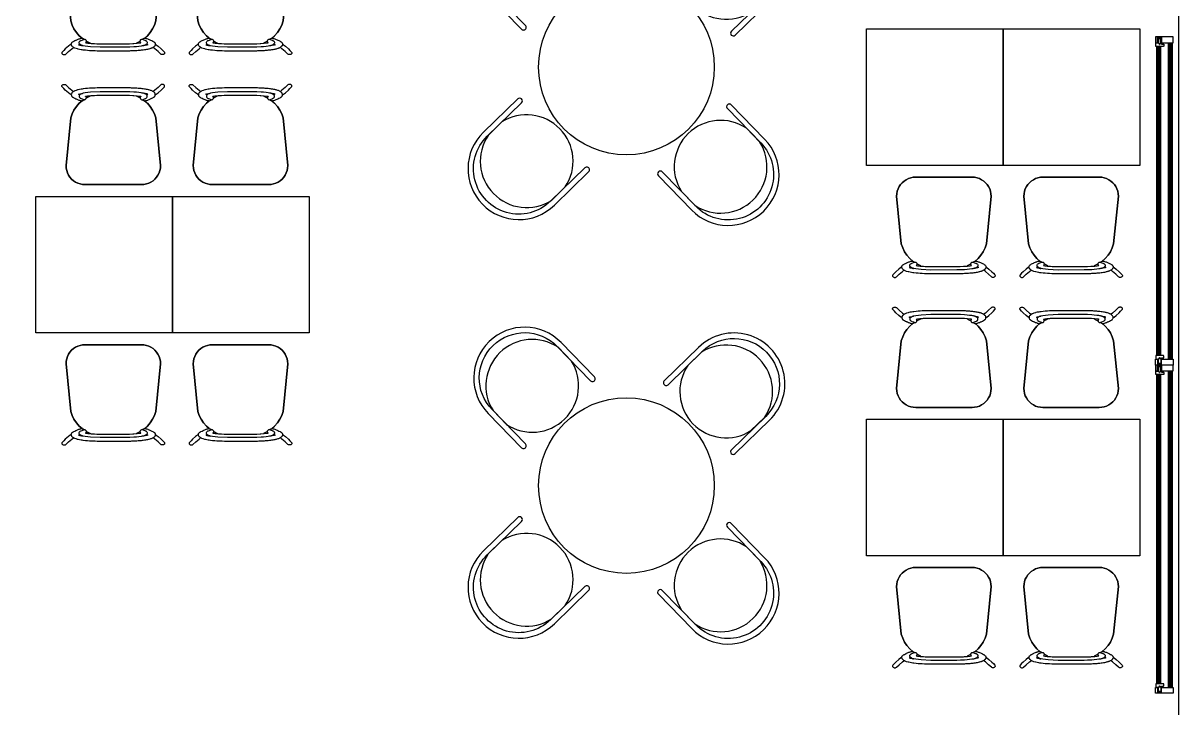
# Model space of a CAD drawing. Header units: inches. Extents: x 19839 to 37459, y -6108 to 838.
# Drawn here: x 36731 to 37324, y -2237 to -1886 of the extents above; entities that cross this region are included whole.
import ezdxf

# ---------------------------------------------------------------- set-up
doc = ezdxf.new("R2010")
doc.units = ezdxf.units.IN
doc.header["$MEASUREMENT"] = 0
doc.linetypes.add('DOTX2', pattern=[12.7, 0, -12.7])
for name, color, linetype in [('01_Existing Wall Hatch', 251, 'Continuous'), ('ALUMINIUM-ATA', 152, 'Continuous'), ('AVM100_02_KAPEN-CAM-GORUNUS', 253, 'Continuous'), ('ELE-5-ATA', 57, 'Continuous'), ('FURNITURE-ATA', 34, 'Continuous'), ('GLASS-ATA', 140, 'Continuous'), ('WIPEOUT-ATA', 185, 'DOTX2')]:
    doc.layers.add(name, color=color, linetype=linetype)

# ---------------------------------------------------------------- blocks, each defined once
blk = doc.blocks.new('zemin 2')
at = {"layer": 'AVM100_02_KAPEN-CAM-GORUNUS', "color": 0}
blk.add_lwpolyline([(22571.71, 2923.75), (23169.71, 2923.75), (23169.71, 4572.75), (22016.89, 4572.75)], dxfattribs=at)
blk = doc.blocks.new('sand2')
blk.add_wipeout([(15344.33, -13763.32), (15344.36, -13737.43), (15344.65, -13734.69), (15346.34, -13728.75), (15348.74, -13724.28), (15351.94, -13720.39), (15355.81, -13717.2), (15359.89, -13714.94), (15364.36, -13713.44), (15370.39, -13712.73), (15373.98, -13712.98), (15380.45, -13714.76), (15384.48, -13716.87), (15389.47, -13721.04), (15392.33, -13724.74), (15395.15, -13730.68), (15396.44, -13738.79), (15396.44, -13749.23), (15396.44, -13763.32), (15396, -13764.35), (15395.04, -13764.73), (15393.79, -13763.97), (15393.63, -13763.32), (15393.63, -13749.29), (15392.43, -13753.23), (15390.41, -13757.15), (15387.72, -13760.62), (15384.25, -13763.66), (15381.24, -13765.5), (15377.22, -13767.12), (15373.11, -13767.97), (15368.07, -13768.01), (15362.85, -13766.9), (15358.04, -13764.67), (15354.96, -13762.44), (15350.83, -13757.85), (15348.17, -13752.79), (15347.14, -13749.29), (15347.14, -13763.32), (15347.05, -13763.83), (15346.88, -13764.14), (15346, -13764.7), (15345.33, -13764.67), (15344.55, -13764.08)]).dxf.layer = 'WIPEOUT-ATA'
at = {"layer": 'FURNITURE-ATA'}
for points in [[(15396.44, -13738.79, 1), (15344.33, -13738.79), (15344.33, -13763.32, 1), (15347.14, -13763.32), (15347.14, -13738.79, -1), (15393.63, -13738.79), (15393.63, -13763.32, 1), (15396.44, -13763.32)], [(15393.63, -13739.45, 0.810519), (15347.14, -13739.45), (15347.14, -13749.29, 0.810519), (15393.63, -13749.29)]]:
    blk.add_lwpolyline(points, format="xyb", close=True, dxfattribs=at)
blk = doc.blocks.new('*U15')
at = {"xscale": 10, "yscale": 10, "zscale": 10, "rotation": 335.6135041006596}
blk.add_blockref('sand2', (-83257.7, 188608), dxfattribs=at)
blk = doc.blocks.new('*U16')
at = {"color": 0, "linetype": 'ByBlock', "lineweight": -2}
blk.add_blockref('*U15', (1272.2, 1583.2), dxfattribs=at)
for p, rotation in [((284.6, 1227.8), 90), ((1627.6, 595.5), 270), ((639.9, 240.2), 180)]:
    blk.add_blockref('*U15', p, dxfattribs=dict(at, rotation=rotation))
blk = doc.blocks.new('T4 C6 5 CHAIRS')
at = {"color": 0}
blk.add_wipeout([(561.1, 1128.7), (593.8, 1179.7), (631.5, 1224.2), (670.1, 1260), (715.8, 1292.9), (761.1, 1318), (818.4, 1340.8), (869, 1353.8), (923.9, 1361.2), (950.3, 1362.3), (983.4, 1361.5), (1021.9, 1357.5), (1050.8, 1352.2), (1089.5, 1342.1), (1110.9, 1334.9), (1151.8, 1317.6), (1175.9, 1305), (1215.9, 1279.9), (1236.3, 1264.6), (1254.7, 1249.2), (1276.8, 1228.2), (1294.4, 1209.3), (1311.8, 1188.4), (1328.4, 1165.5), (1342.9, 1142.8), (1362.4, 1106.5), (1380.5, 1063.1), (1389.3, 1035.5), (1398.2, 998.7), (1405, 951.1), (1406.7, 911.7), (1404.5, 867.1), (1399.2, 829.9), (1384.9, 773.4), (1348.6, 690.4), (1321.7, 648.3), (1279.2, 597.6), (1229.6, 553.6), (1200.3, 533), (1158.5, 509.1), (1080.9, 478.7), (994.6, 462.7), (956.1, 461.1), (908.5, 463.6), (861.5, 471.1), (819, 482.4), (764.4, 503.9), (724.9, 524.9), (667.5, 565.6), (625.3, 605.7), (585.7, 655.1), (564.6, 688.5), (533.4, 755.4), (518.5, 803.9), (512.1, 834.5), (507.1, 873.6), (505.4, 911.7), (507.3, 952.5), (511.6, 985.9), (525.3, 1044), (536.5, 1076.1), (547.4, 1101.6)], dxfattribs=at).dxf.layer = 'WIPEOUT-ATA'
at = {"layer": 'FURNITURE-ATA', "color": 0}
blk.add_circle((956.1, 911.7), 450, dxfattribs=at)
blk.add_blockref('*U16', (0, 0))
blk = doc.blocks.new('thornet1')
blk.add_wipeout([(16835.53, -12716.7), (16835.76, -12715.53), (16836.67, -12713.34), (16838.12, -12711.45), (16840, -12710.01), (16841.07, -12709.48), (16843.96, -12708.83), (16846.34, -12708.96), (16852.41, -12709.56), (16861.16, -12710.42), (16867.28, -12711.02), (16870.14, -12712.13), (16872.75, -12713.71), (16874.29, -12715.06), (16875.5, -12716.44), (16875.65, -12715.48), (16876.18, -12714.09), (16876.92, -12712.47), (16877.5, -12711.64), (16878, -12711.3), (16878.48, -12711.01), (16879.36, -12709.89), (16880.62, -12708.45), (16882.34, -12706.86), (16882.83, -12706.9), (16883.17, -12707.25), (16883.34, -12707.91), (16883.17, -12708.57), (16882.68, -12709.12), (16881.86, -12709.97), (16880.93, -12711.04), (16879.95, -12712.29), (16880.21, -12712.93), (16880.77, -12714.78), (16881.33, -12718.54), (16881.6, -12723.15), (16881.61, -12729.45), (16881.61, -12739.01), (16881.52, -12741.65), (16881.33, -12744.15), (16880.94, -12747.1), (16880.44, -12749.14), (16880.22, -12750.76), (16881.18, -12751.92), (16882.29, -12753.16), (16883.08, -12753.97), (16883.34, -12754.78), (16883.11, -12755.55), (16882.65, -12755.85), (16882.16, -12755.72), (16880.47, -12754.06), (16878.9, -12752.23), (16878.34, -12751.49), (16877.3, -12750.84), (16876.56, -12749.46), (16875.8, -12747.65), (16875.59, -12747.01), (16874.9, -12746.93), (16874.29, -12747.63), (16872.29, -12749.28), (16870.67, -12750.3), (16868.25, -12751.34), (16867.28, -12751.67), (16845.12, -12753.84), (16844.02, -12753.95), (16840.97, -12753.16), (16838.56, -12751.63), (16837, -12749.84), (16835.76, -12747.15), (16835.45, -12744.81), (16835.45, -12736.61)]).dxf.layer = 'WIPEOUT-ATA'
at = {"layer": 'FURNITURE-ATA'}
for p, q in [((16838.12, -12711.45, 61.43), (16837.33, -12712.35, 61.43)), ((16838.12, -12711.45, 58.87), (16837.33, -12712.35, 58.87)), ((16839.01, -12710.67, 61.43), (16838.12, -12711.45, 61.43)), ((16839.01, -12710.67, 58.87), (16838.12, -12711.45, 58.87)), ((16840, -12710.01, 61.43), (16839.01, -12710.67, 61.43)), ((16840, -12710.01, 58.87), (16839.01, -12710.67, 58.87)), ((16841.07, -12709.48, 61.43), (16840, -12710.01, 61.43)), ((16841.07, -12709.48, 58.87), (16840, -12710.01, 58.87)), ((16842.19, -12709.1, 61.43), (16841.07, -12709.48, 61.43)), ((16842.19, -12709.1, 58.87), (16841.07, -12709.48, 58.87)), ((16843.36, -12708.87, 61.43), (16842.19, -12709.1, 61.43)), ((16843.36, -12708.87, 58.87), (16842.19, -12709.1, 58.87)), ((16844.56, -12708.79, 61.43), (16843.36, -12708.87, 61.43)), ((16844.56, -12708.79, 58.87), (16843.36, -12708.87, 58.87)), ((16867.28, -12711.02, 61.43), (16844.56, -12708.79, 61.43)), ((16867.28, -12711.02, 58.87), (16844.56, -12708.79, 58.87)), ((16869.23, -12711.68, 61.43), (16867.28, -12711.02, 61.43)), ((16869.23, -12711.68, 58.87), (16867.28, -12711.02, 58.87)), ((16871.06, -12712.58, 61.43), (16869.23, -12711.68, 61.43)), ((16871.06, -12712.58, 58.87), (16869.23, -12711.68, 58.87)), ((16869.23, -12711.68, 58.87), (16869.23, -12711.68, 61.43)), ((16835.53, -12716.7, 61.43), (16835.45, -12717.87, 61.43)), ((16835.53, -12716.7, 58.87), (16835.45, -12717.87, 58.87)), ((16835.76, -12715.53, 61.43), (16835.53, -12716.7, 61.43)), ((16835.76, -12715.53, 58.87), (16835.53, -12716.7, 58.87)), ((16835.53, -12716.7, 58.87), (16835.53, -12716.7, 61.43)), ((16836.14, -12714.41, 61.43), (16835.76, -12715.53, 61.43)), ((16836.14, -12714.41, 58.87), (16835.76, -12715.53, 58.87)), ((16835.76, -12715.53, 58.87), (16835.76, -12715.53, 61.43)), ((16836.67, -12713.34, 61.43), (16836.14, -12714.41, 61.43)), ((16836.67, -12713.34, 58.87), (16836.14, -12714.41, 58.87)), ((16836.14, -12714.41, 58.87), (16836.14, -12714.41, 61.43)), ((16837.33, -12712.35, 61.43), (16836.67, -12713.34, 61.43)), ((16837.33, -12712.35, 58.87), (16836.67, -12713.34, 58.87)), ((16836.67, -12713.34, 58.87), (16836.67, -12713.34, 61.43)), ((16872.75, -12713.71, 61.43), (16871.06, -12712.58, 61.43)), ((16872.75, -12713.71, 58.87), (16871.06, -12712.58, 58.87)), ((16871.06, -12712.58, 58.87), (16871.06, -12712.58, 61.43)), ((16874.29, -12715.06, 61.43), (16872.75, -12713.71, 61.43)), ((16874.29, -12715.06, 58.87), (16872.75, -12713.71, 58.87)), ((16872.75, -12713.71, 58.87), (16872.75, -12713.71, 61.43)), ((16875.5, -12716.44, 58.87), (16874.29, -12715.06, 58.87)), ((16835.45, -12717.87, 58.87), (16835.45, -12717.87, 61.43)), ((16835.45, -12717.87, 61.43), (16835.45, -12744.81, 61.43)), ((16835.45, -12717.87, 58.87), (16835.45, -12744.81, 58.87)), ((16877.67, -12720.12, 58.87), (16876.89, -12718.54, 58.87)), ((16835.45, -12744.81, 58.87), (16835.45, -12744.81, 61.43)), ((16835.45, -12744.81, 61.43), (16835.53, -12745.99, 61.43)), ((16835.45, -12744.81, 58.87), (16835.53, -12745.99, 58.87)), ((16876.91, -12744.1, 58.87), (16877.67, -12742.57, 58.87)), ((16877.67, -12742.57, 58.87), (16877.67, -12742.57, 61.43)), ((16835.53, -12745.99, 61.43), (16835.76, -12747.15, 61.43)), ((16835.53, -12745.99, 58.87), (16835.53, -12745.99, 61.43)), ((16835.53, -12745.99, 58.87), (16835.76, -12747.15, 58.87)), ((16835.76, -12747.15, 61.43), (16836.14, -12748.28, 61.43)), ((16835.76, -12747.15, 58.87), (16835.76, -12747.15, 61.43)), ((16835.76, -12747.15, 58.87), (16836.14, -12748.28, 58.87)), ((16836.14, -12748.28, 61.43), (16836.67, -12749.35, 61.43)), ((16836.14, -12748.28, 58.87), (16836.14, -12748.28, 61.43)), ((16836.14, -12748.28, 58.87), (16836.67, -12749.35, 58.87)), ((16836.67, -12749.35, 61.43), (16837.33, -12750.34, 61.43)), ((16836.67, -12749.35, 58.87), (16836.67, -12749.35, 61.43)), ((16836.67, -12749.35, 58.87), (16837.33, -12750.34, 58.87)), ((16837.33, -12750.34, 61.43), (16838.12, -12751.23, 61.43)), ((16837.33, -12750.34, 58.87), (16837.33, -12750.34, 61.43)), ((16837.33, -12750.34, 58.87), (16838.12, -12751.23, 58.87)), ((16869.23, -12751.01, 61.43), (16871.06, -12750.11, 61.43)), ((16869.23, -12751.01, 58.87), (16871.06, -12750.11, 58.87)), ((16871.06, -12750.11, 61.43), (16872.75, -12748.97, 61.43)), ((16871.06, -12750.11, 58.87), (16872.75, -12748.97, 58.87)), ((16871.06, -12750.11, 58.87), (16871.06, -12750.11, 61.43)), ((16872.75, -12748.97, 61.43), (16874.29, -12747.63, 61.43)), ((16872.75, -12748.97, 58.87), (16874.29, -12747.63, 58.87)), ((16872.75, -12748.97, 58.87), (16872.75, -12748.97, 61.43)), ((16874.29, -12747.63, 61.43), (16875.51, -12746.23, 120.3)), ((16874.29, -12747.63, 58.87), (16875.51, -12746.23, 117.75)), ((16874.29, -12747.63, 58.87), (16874.29, -12747.63, 61.43)), ((16875.51, -12746.23, 117.75), (16875.51, -12746.23, 120.3)), ((16838.12, -12751.23, 61.43), (16839.01, -12752.02, 61.43)), ((16838.12, -12751.23, 58.87), (16838.12, -12751.23, 61.43)), ((16838.12, -12751.23, 58.87), (16839.01, -12752.02, 58.87)), ((16839.01, -12752.02, 61.43), (16840, -12752.68, 61.43)), ((16839.01, -12752.02, 58.87), (16839.01, -12752.02, 61.43)), ((16839.01, -12752.02, 58.87), (16840, -12752.68, 58.87)), ((16840, -12752.68, 61.43), (16841.07, -12753.2, 61.43)), ((16840, -12752.68, 58.87), (16840, -12752.68, 61.43)), ((16840, -12752.68, 58.87), (16841.07, -12753.2, 58.87)), ((16841.07, -12753.2, 61.43), (16842.19, -12753.59, 61.43)), ((16841.07, -12753.2, 58.87), (16841.07, -12753.2, 61.43)), ((16841.07, -12753.2, 58.87), (16842.19, -12753.59, 58.87)), ((16842.19, -12753.59, 61.43), (16843.36, -12753.82, 61.43)), ((16842.19, -12753.59, 58.87), (16842.19, -12753.59, 61.43)), ((16842.19, -12753.59, 58.87), (16843.36, -12753.82, 58.87)), ((16843.36, -12753.82, 61.43), (16844.56, -12753.9, 61.43)), ((16843.36, -12753.82, 58.87), (16844.56, -12753.9, 58.87)), ((16844.56, -12753.9, 61.43), (16867.28, -12751.67, 61.43)), ((16844.56, -12753.9, 58.87), (16867.28, -12751.67, 58.87)), ((16844.56, -12753.9, 58.87), (16844.56, -12753.9, 61.43)), ((16867.28, -12751.67, 61.43), (16869.23, -12751.01, 61.43)), ((16867.28, -12751.67, 58.87), (16869.23, -12751.01, 58.87)), ((16867.28, -12751.67, 58.87), (16867.28, -12751.67, 61.43)), ((16869.23, -12751.01, 58.87), (16869.23, -12751.01, 61.43))]:
    blk.add_line(p, q, dxfattribs=at)
for points, elevation in [([(16876.03, -12717.37), (16875.82, -12717.17), (16875.66, -12716.9), (16875.55, -12716.55), (16875.52, -12716.22), (16875.56, -12715.84), (16875.61, -12715.61), (16875.69, -12715.36), (16875.84, -12714.91), (16875.95, -12714.62), (16876.09, -12714.28), (16876.26, -12713.9), (16876.41, -12713.57), (16876.67, -12712.99), (16876.92, -12712.47), (16877, -12712.3), (16877.16, -12712.04), (16877.25, -12711.9), (16877.35, -12711.79), (16877.56, -12711.58), (16877.66, -12711.5), (16877.9, -12711.37), (16878.01, -12711.32), (16878.27, -12711.28), (16878.38, -12711.26), (16878.5, -12711.28), (16878.76, -12711.32), (16878.88, -12711.37), (16879.12, -12711.5), (16879.24, -12711.58), (16879.37, -12711.7), (16879.57, -12711.9), (16879.69, -12712.04), (16879.82, -12712.22), (16879.95, -12712.43), (16880.09, -12712.68), (16880.21, -12712.93), (16880.33, -12713.22), (16880.4, -12713.42), (16880.44, -12713.55), (16880.56, -12713.92), (16880.67, -12714.33), (16880.72, -12714.56), (16880.82, -12714.99), (16880.92, -12715.45), (16881.01, -12715.94), (16881.09, -12716.46), (16881.16, -12717), (16881.23, -12717.56), (16881.28, -12718.05), (16881.33, -12718.54), (16881.37, -12719.03), (16881.41, -12719.52), (16881.45, -12720.04), (16881.49, -12720.54), (16881.52, -12721.04), (16881.54, -12721.57), (16881.56, -12722.09), (16881.58, -12722.62), (16881.6, -12723.15), (16881.61, -12723.68), (16881.61, -12739.01), (16881.58, -12740.07), (16881.56, -12740.59), (16881.52, -12741.65), (16881.45, -12742.65), (16881.37, -12743.66), (16881.28, -12744.64), (16881.16, -12745.69), (16881.09, -12746.23), (16881.01, -12746.74), (16880.87, -12747.46), (16880.73, -12748.1), (16880.65, -12748.41), (16880.44, -12749.14), (16880.21, -12749.76), (16880.09, -12750.01), (16879.97, -12750.21), (16879.82, -12750.47), (16879.69, -12750.64), (16879.57, -12750.79), (16879.37, -12750.99), (16879.24, -12751.1), (16879.12, -12751.19), (16878.88, -12751.31), (16878.76, -12751.36), (16878.38, -12751.42), (16878.01, -12751.36), (16877.9, -12751.31), (16877.66, -12751.19), (16877.56, -12751.1), (16877.35, -12750.9), (16877.25, -12750.79), (16877.16, -12750.64), (16877, -12750.38), (16876.92, -12750.21), (16876.67, -12749.69), (16876.45, -12749.22), (16876.41, -12749.12), (16876.26, -12748.79), (16876.09, -12748.41), (16875.95, -12748.07), (16875.84, -12747.77), (16875.75, -12747.52), (16875.65, -12747.21), (16875.59, -12747.01), (16875.56, -12746.88), (16875.55, -12746.8), (16875.52, -12746.47), (16875.54, -12746.2), (16875.55, -12746.13), (16875.56, -12746.1), (16875.66, -12745.79), (16875.82, -12745.52), (16876.03, -12745.31)], 60.9), ([(16878.34, -12711.2), (16878.61, -12710.82), (16879.36, -12709.89), (16880.62, -12708.45), (16881.36, -12707.73), (16882.16, -12706.97)], 33.45), ([(16882.16, -12706.97), (16882.34, -12706.86), (16882.55, -12706.82), (16882.75, -12706.86), (16882.94, -12706.97), (16883.11, -12707.14), (16883.23, -12707.36), (16883.31, -12707.63), (16883.34, -12707.91), (16883.31, -12708.19), (16883.23, -12708.45), (16883.11, -12708.68), (16881.86, -12709.97), (16880.5, -12711.55), (16879.95, -12712.29)], 16.77), ([(16878.3, -12715.4), (16878.31, -12715.39), (16878.48, -12715.04), (16878.61, -12714.78), (16878.76, -12715.31), (16878.93, -12716.15), (16879, -12716.59), (16879.05, -12716.88)], 84.47), ([(16878.3, -12747.28), (16878.31, -12747.3), (16878.48, -12747.64), (16878.61, -12747.91), (16878.76, -12747.38), (16878.93, -12746.54), (16879, -12746.1), (16879.05, -12745.8)], 84.47), ([(16882.16, -12755.72), (16882.34, -12755.83), (16882.55, -12755.86), (16882.75, -12755.83), (16882.94, -12755.72), (16883.11, -12755.55), (16883.23, -12755.32), (16883.31, -12755.06), (16883.34, -12754.78), (16883.31, -12754.5), (16883.23, -12754.23), (16883.11, -12754.01), (16881.86, -12752.71), (16880.5, -12751.13), (16879.95, -12750.39)], 16.77), ([(16878.34, -12751.49), (16878.61, -12751.86), (16879.36, -12752.8), (16880.62, -12754.24), (16881.36, -12754.95), (16882.16, -12755.72)], 33.45)]:
    blk.add_lwpolyline(points, dxfattribs=dict(at, elevation=elevation))
at = {"layer": 'FURNITURE-ATA', "elevation": 72.41}
blk.add_lwpolyline([(16876.02, -12745.09), (16876.02, -12744.9), (16876.08, -12744.71), (16876.19, -12744.54), (16876.35, -12744.39), (16876.54, -12744.28), (16876.75, -12744.21), (16876.96, -12744.19), (16877.17, -12744.22), (16877.36, -12744.29), (16877.51, -12744.4), (16877.61, -12744.55), (16877.62, -12744.57), (16877.63, -12744.51), (16877.74, -12743.88), (16877.79, -12743.48), (16877.84, -12743.1), (16877.89, -12742.69), (16877.92, -12742.27), (16877.95, -12741.89), (16877.98, -12741.51), (16878.01, -12741.13), (16878.05, -12740.34), (16878.11, -12739.15), (16878.14, -12737.93), (16878.15, -12737.52), (16878.15, -12725.16), (16878.11, -12723.54), (16878.03, -12721.95), (16878.01, -12721.56), (16877.92, -12720.42), (16877.89, -12720), (16877.74, -12718.84), (16877.69, -12718.49), (16877.63, -12718.17), (16877.62, -12718.12), (16877.61, -12718.14), (16877.51, -12718.28), (16877.36, -12718.4), (16877.17, -12718.47), (16876.96, -12718.5), (16876.75, -12718.47), (16876.54, -12718.4), (16876.35, -12718.29), (16876.19, -12718.15), (16876.08, -12717.98), (16876.02, -12717.79), (16876.02, -12717.6), (16876.47, -12716.26), (16876.54, -12716.07), (16876.57, -12715.98), (16876.59, -12715.93), (16876.65, -12715.82), (16876.78, -12715.6), (16876.84, -12715.51), (16877.01, -12715.34), (16877.07, -12715.28), (16877.33, -12715.14), (16877.61, -12715.09), (16877.9, -12715.13), (16878.17, -12715.28), (16878.24, -12715.35), (16878.41, -12715.51), (16878.49, -12715.6), (16878.56, -12715.72), (16878.76, -12716.07), (16878.84, -12716.23), (16878.91, -12716.43), (16878.99, -12716.67), (16879.06, -12716.94), (16879.15, -12717.27), (16879.2, -12717.55), (16879.29, -12718.08), (16879.41, -12719.11), (16879.55, -12720.29), (16879.64, -12721.51), (16879.76, -12723.46), (16879.79, -12725.16), (16879.82, -12737.55), (16879.58, -12742.21), (16879.26, -12744.77), (16879.09, -12745.67), (16878.98, -12746.02), (16878.84, -12746.45), (16878.62, -12746.86), (16878.49, -12747.08), (16878.41, -12747.18), (16878.17, -12747.41), (16877.9, -12747.55), (16877.61, -12747.6), (16877.34, -12747.55), (16877.07, -12747.41), (16876.84, -12747.18), (16876.78, -12747.08), (16876.65, -12746.87), (16876.59, -12746.76), (16876.54, -12746.62), (16876.39, -12746.2), (16876.26, -12745.81), (16876.08, -12745.27)], close=True, dxfattribs=at)
at = {"layer": 'FURNITURE-ATA'}
mesh = blk.add_polyface(dxfattribs=at)
corners = [(16837.33, -12712.35, 61.43), (16838.12, -12711.45, 58.87), (16837.33, -12712.35, 58.87), (16838.12, -12711.45, 61.43)]
mesh.append_faces([[corners[k] for k in face] for face in [(0, 1, 2), (1, 0, 3)]], dxfattribs={"vtx0": -1})
mesh = blk.add_polyface(dxfattribs=at)
corners = [(16839.01, -12710.67, 61.43), (16838.12, -12711.45, 58.87), (16838.12, -12711.45, 61.43), (16839.01, -12710.67, 58.87)]
mesh.append_faces([[corners[k] for k in face] for face in [(0, 1, 2), (1, 0, 3)]], dxfattribs={"vtx0": -1})
mesh = blk.add_polyface(dxfattribs=at)
corners = [(16840, -12710.01, 61.43), (16839.01, -12710.67, 58.87), (16839.01, -12710.67, 61.43), (16840, -12710.01, 58.87)]
mesh.append_faces([[corners[k] for k in face] for face in [(0, 1, 2), (1, 0, 3)]], dxfattribs={"vtx0": -1})
mesh = blk.add_polyface(dxfattribs=at)
corners = [(16841.07, -12709.48, 61.43), (16840, -12710.01, 58.87), (16840, -12710.01, 61.43), (16841.07, -12709.48, 58.87)]
mesh.append_faces([[corners[k] for k in face] for face in [(0, 1, 2), (1, 0, 3)]], dxfattribs={"vtx0": -1})
mesh = blk.add_polyface(dxfattribs=at)
corners = [(16842.19, -12709.1, 61.43), (16841.07, -12709.48, 58.87), (16841.07, -12709.48, 61.43), (16842.19, -12709.1, 58.87)]
mesh.append_faces([[corners[k] for k in face] for face in [(0, 1, 2), (1, 0, 3)]], dxfattribs={"vtx0": -1})
mesh = blk.add_polyface(dxfattribs=at)
corners = [(16843.36, -12708.87, 61.43), (16842.19, -12709.1, 58.87), (16842.19, -12709.1, 61.43), (16843.36, -12708.87, 58.87)]
mesh.append_faces([[corners[k] for k in face] for face in [(0, 1, 2), (1, 0, 3)]], dxfattribs={"vtx0": -1})
mesh = blk.add_polyface(dxfattribs=at)
corners = [(16844.56, -12708.79, 61.43), (16843.36, -12708.87, 58.87), (16843.36, -12708.87, 61.43), (16844.56, -12708.79, 58.87)]
mesh.append_faces([[corners[k] for k in face] for face in [(0, 1, 2), (1, 0, 3)]], dxfattribs={"vtx0": -1})
mesh = blk.add_polyface(dxfattribs=at)
corners = [(16867.28, -12711.02, 61.43), (16844.56, -12708.79, 58.87), (16844.56, -12708.79, 61.43), (16867.28, -12711.02, 58.87)]
mesh.append_faces([[corners[k] for k in face] for face in [(0, 1, 2), (1, 0, 3)]], dxfattribs={"vtx0": -1})
mesh = blk.add_polyface(dxfattribs=at)
corners = [(16869.23, -12711.68, 61.43), (16867.28, -12711.02, 58.87), (16867.28, -12711.02, 61.43), (16869.23, -12711.68, 58.87)]
mesh.append_faces([[corners[k] for k in face] for face in [(0, 1, 2), (1, 0, 3)]], dxfattribs={"vtx0": -1})
mesh = blk.add_polyface(dxfattribs=at)
corners = [(16871.06, -12712.58, 61.43), (16869.23, -12711.68, 58.87), (16869.23, -12711.68, 61.43), (16871.06, -12712.58, 58.87)]
mesh.append_faces([[corners[k] for k in face] for face in [(0, 1, 2), (1, 0, 3)]], dxfattribs={"vtx0": -1})
mesh = blk.add_polyface(dxfattribs=at)
corners = [(16835.45, -12717.87, 61.43), (16835.53, -12716.7, 58.87), (16835.45, -12717.87, 58.87), (16835.53, -12716.7, 61.43)]
mesh.append_faces([[corners[k] for k in face] for face in [(0, 1, 2), (1, 0, 3)]], dxfattribs={"vtx0": -1})
mesh = blk.add_polyface(dxfattribs=at)
corners = [(16835.53, -12716.7, 61.43), (16835.76, -12715.53, 58.87), (16835.53, -12716.7, 58.87), (16835.76, -12715.53, 61.43)]
mesh.append_faces([[corners[k] for k in face] for face in [(0, 1, 2), (1, 0, 3)]], dxfattribs={"vtx0": -1})
mesh = blk.add_polyface(dxfattribs=at)
corners = [(16835.76, -12715.53, 61.43), (16836.14, -12714.41, 58.87), (16835.76, -12715.53, 58.87), (16836.14, -12714.41, 61.43)]
mesh.append_faces([[corners[k] for k in face] for face in [(0, 1, 2), (1, 0, 3)]], dxfattribs={"vtx0": -1})
mesh = blk.add_polyface(dxfattribs=at)
corners = [(16836.14, -12714.41, 61.43), (16836.67, -12713.34, 58.87), (16836.14, -12714.41, 58.87), (16836.67, -12713.34, 61.43)]
mesh.append_faces([[corners[k] for k in face] for face in [(0, 1, 2), (1, 0, 3)]], dxfattribs={"vtx0": -1})
mesh = blk.add_polyface(dxfattribs=at)
corners = [(16836.67, -12713.34, 58.87), (16837.33, -12712.35, 61.43), (16837.33, -12712.35, 58.87), (16836.67, -12713.34, 61.43)]
mesh.append_faces([[corners[k] for k in face] for face in [(0, 1, 2), (1, 0, 3)]], dxfattribs={"vtx0": -1})
mesh = blk.add_polyface(dxfattribs=at)
corners = [(16872.75, -12713.71, 61.43), (16871.06, -12712.58, 58.87), (16871.06, -12712.58, 61.43), (16872.75, -12713.71, 58.87)]
mesh.append_faces([[corners[k] for k in face] for face in [(0, 1, 2), (1, 0, 3)]], dxfattribs={"vtx0": -1})
mesh = blk.add_polyface(dxfattribs=at)
corners = [(16874.29, -12715.06, 61.43), (16872.75, -12713.71, 58.87), (16872.75, -12713.71, 61.43), (16874.29, -12715.06, 58.87)]
mesh.append_faces([[corners[k] for k in face] for face in [(0, 1, 2), (1, 0, 3)]], dxfattribs={"vtx0": -1})
mesh = blk.add_polyface(dxfattribs=at)
corners = [(16835.45, -12744.81, 61.43), (16835.45, -12717.87, 58.87), (16835.45, -12744.81, 58.87), (16835.45, -12717.87, 61.43)]
mesh.append_faces([[corners[k] for k in face] for face in [(0, 1, 2), (1, 0, 3)]], dxfattribs={"vtx0": -1})
mesh = blk.add_polyface(dxfattribs=at)
corners = [(16835.53, -12745.99, 61.43), (16835.45, -12744.81, 58.87), (16835.53, -12745.99, 58.87), (16835.45, -12744.81, 61.43)]
mesh.append_faces([[corners[k] for k in face] for face in [(0, 1, 2), (1, 0, 3)]], dxfattribs={"vtx0": -1})
mesh = blk.add_polyface(dxfattribs=at)
corners = [(16835.76, -12747.15, 61.43), (16835.53, -12745.99, 58.87), (16835.76, -12747.15, 58.87), (16835.53, -12745.99, 61.43)]
mesh.append_faces([[corners[k] for k in face] for face in [(0, 1, 2), (1, 0, 3)]], dxfattribs={"vtx0": -1})
mesh = blk.add_polyface(dxfattribs=at)
corners = [(16836.14, -12748.28, 61.43), (16835.76, -12747.15, 58.87), (16836.14, -12748.28, 58.87), (16835.76, -12747.15, 61.43)]
mesh.append_faces([[corners[k] for k in face] for face in [(0, 1, 2), (1, 0, 3)]], dxfattribs={"vtx0": -1})
mesh = blk.add_polyface(dxfattribs=at)
corners = [(16836.67, -12749.35, 61.43), (16836.14, -12748.28, 58.87), (16836.67, -12749.35, 58.87), (16836.14, -12748.28, 61.43)]
mesh.append_faces([[corners[k] for k in face] for face in [(0, 1, 2), (1, 0, 3)]], dxfattribs={"vtx0": -1})
mesh = blk.add_polyface(dxfattribs=at)
corners = [(16837.33, -12750.34, 61.43), (16836.67, -12749.35, 58.87), (16837.33, -12750.34, 58.87), (16836.67, -12749.35, 61.43)]
mesh.append_faces([[corners[k] for k in face] for face in [(0, 1, 2), (1, 0, 3)]], dxfattribs={"vtx0": -1})
mesh = blk.add_polyface(dxfattribs=at)
corners = [(16838.12, -12751.23, 61.43), (16837.33, -12750.34, 58.87), (16838.12, -12751.23, 58.87), (16837.33, -12750.34, 61.43)]
mesh.append_faces([[corners[k] for k in face] for face in [(0, 1, 2), (1, 0, 3)]], dxfattribs={"vtx0": -1})
mesh = blk.add_polyface(dxfattribs=at)
corners = [(16871.06, -12750.11, 58.87), (16869.23, -12751.01, 61.43), (16869.23, -12751.01, 58.87), (16871.06, -12750.11, 61.43)]
mesh.append_faces([[corners[k] for k in face] for face in [(0, 1, 2), (1, 0, 3)]], dxfattribs={"vtx0": -1})
mesh = blk.add_polyface(dxfattribs=at)
corners = [(16872.75, -12748.97, 58.87), (16871.06, -12750.11, 61.43), (16871.06, -12750.11, 58.87), (16872.75, -12748.97, 61.43)]
mesh.append_faces([[corners[k] for k in face] for face in [(0, 1, 2), (1, 0, 3)]], dxfattribs={"vtx0": -1})
mesh = blk.add_polyface(dxfattribs=at)
corners = [(16874.29, -12747.63, 58.87), (16872.75, -12748.97, 61.43), (16872.75, -12748.97, 58.87), (16874.29, -12747.63, 61.43)]
mesh.append_faces([[corners[k] for k in face] for face in [(0, 1, 2), (1, 0, 3)]], dxfattribs={"vtx0": -1})
mesh = blk.add_polyface(dxfattribs=at)
corners = [(16875.51, -12746.23, 117.75), (16874.29, -12747.63, 61.43), (16874.29, -12747.63, 58.87), (16875.51, -12746.23, 120.3)]
mesh.append_faces([[corners[k] for k in face] for face in [(0, 1, 2), (1, 0, 3)]], dxfattribs={"vtx0": -1})
mesh = blk.add_polyface(dxfattribs=at)
corners = [(16839.01, -12752.02, 58.87), (16838.12, -12751.23, 61.43), (16838.12, -12751.23, 58.87), (16839.01, -12752.02, 61.43)]
mesh.append_faces([[corners[k] for k in face] for face in [(0, 1, 2), (1, 0, 3)]], dxfattribs={"vtx0": -1})
mesh = blk.add_polyface(dxfattribs=at)
corners = [(16840, -12752.68, 58.87), (16839.01, -12752.02, 61.43), (16839.01, -12752.02, 58.87), (16840, -12752.68, 61.43)]
mesh.append_faces([[corners[k] for k in face] for face in [(0, 1, 2), (1, 0, 3)]], dxfattribs={"vtx0": -1})
mesh = blk.add_polyface(dxfattribs=at)
corners = [(16841.07, -12753.2, 58.87), (16840, -12752.68, 61.43), (16840, -12752.68, 58.87), (16841.07, -12753.2, 61.43)]
mesh.append_faces([[corners[k] for k in face] for face in [(0, 1, 2), (1, 0, 3)]], dxfattribs={"vtx0": -1})
mesh = blk.add_polyface(dxfattribs=at)
corners = [(16842.19, -12753.59, 58.87), (16841.07, -12753.2, 61.43), (16841.07, -12753.2, 58.87), (16842.19, -12753.59, 61.43)]
mesh.append_faces([[corners[k] for k in face] for face in [(0, 1, 2), (1, 0, 3)]], dxfattribs={"vtx0": -1})
mesh = blk.add_polyface(dxfattribs=at)
corners = [(16843.36, -12753.82, 58.87), (16842.19, -12753.59, 61.43), (16842.19, -12753.59, 58.87), (16843.36, -12753.82, 61.43)]
mesh.append_faces([[corners[k] for k in face] for face in [(0, 1, 2), (1, 0, 3)]], dxfattribs={"vtx0": -1})
mesh = blk.add_polyface(dxfattribs=at)
corners = [(16844.56, -12753.9, 58.87), (16843.36, -12753.82, 61.43), (16843.36, -12753.82, 58.87), (16844.56, -12753.9, 61.43)]
mesh.append_faces([[corners[k] for k in face] for face in [(0, 1, 2), (1, 0, 3)]], dxfattribs={"vtx0": -1})
mesh = blk.add_polyface(dxfattribs=at)
corners = [(16867.28, -12751.67, 58.87), (16844.56, -12753.9, 61.43), (16844.56, -12753.9, 58.87), (16867.28, -12751.67, 61.43)]
mesh.append_faces([[corners[k] for k in face] for face in [(0, 1, 2), (1, 0, 3)]], dxfattribs={"vtx0": -1})
mesh = blk.add_polyface(dxfattribs=at)
corners = [(16869.23, -12751.01, 58.87), (16867.28, -12751.67, 61.43), (16867.28, -12751.67, 58.87), (16869.23, -12751.01, 61.43)]
mesh.append_faces([[corners[k] for k in face] for face in [(0, 1, 2), (1, 0, 3)]], dxfattribs={"vtx0": -1})

msp = doc.modelspace()

# ---------------------------------------------------------------- linework, layer by layer
at = {"layer": 'ALUMINIUM-ATA', "extrusion": (-0.019068, -6.2595e-05, 0.999818)}
for p, q in [((37313.06, -1893.58, -0.06), (37312.66, -1893.58, -0.07)), ((37313.06, -1893.75, -0.06), (37313.06, -1893.58, -0.06)), ((37314.23, -1893.78, -0.04), (37313.09, -1893.78, -0.06)), ((37314.68, -1893.58, -0.03), (37314.26, -1893.58, -0.04)), ((37314.26, -1893.58, -0.04), (37314.26, -1893.75, -0.04)), ((37313.06, -2061.7, -0.07), (37312.66, -2061.7, -0.08)), ((37313.06, -2061.87, -0.07), (37313.06, -2061.7, -0.07)), ((37314.23, -2061.9, -0.05), (37313.09, -2061.9, -0.07)), ((37314.68, -2061.7, -0.04), (37314.26, -2061.7, -0.05)), ((37314.26, -2061.7, -0.05), (37314.26, -2061.87, -0.05))]:
    msp.add_line(p, q, dxfattribs=at)
at = {"layer": 'ALUMINIUM-ATA', "extrusion": (-0.019068, 6.2595e-05, 0.999818)}
for p, q in [((37313.06, -2061.2, -0.07), (37312.66, -2061.2, -0.08)), ((37313.06, -2061.2, -0.12), (37312.66, -2061.2, -0.13)), ((37313.06, -2061.03, -0.07), (37313.06, -2061.2, -0.07)), ((37314.23, -2061, -0.05), (37313.09, -2061, -0.07)), ((37314.26, -2061.2, -0.05), (37314.26, -2061.03, -0.05)), ((37314.68, -2061.2, -0.04), (37314.26, -2061.2, -0.05)), ((37314.68, -2061.2, -0.09), (37314.26, -2061.2, -0.1)), ((37313.06, -2229.33, -0.08), (37312.66, -2229.33, -0.09)), ((37313.06, -2229.16, -0.08), (37313.06, -2229.33, -0.08)), ((37314.23, -2229.13, -0.06), (37313.09, -2229.13, -0.08)), ((37314.26, -2229.33, -0.06), (37314.26, -2229.16, -0.06)), ((37314.68, -2229.33, -0.05), (37314.26, -2229.33, -0.06))]:
    msp.add_line(p, q, dxfattribs=at)
at = {"layer": 'ALUMINIUM-ATA', "extrusion": (-0.019068, -6.2595e-05, 0.999818), "elevation": -711.42}
for points in [[(2016.06, 37301.48), (2018.78, 37301.47, 0.414214), (2018.81, 37301.5), (2018.83, 37307.32, 0.414214), (2018.8, 37307.35), (2015.86, 37307.36, 0.414214), (2015.83, 37307.33), (2015.8, 37298.39, 0.414214), (2015.83, 37298.36), (2018.77, 37298.35, 0.414214), (2018.8, 37298.38), (2018.81, 37299.42, 0.414214), (2018.78, 37299.45), (2016.06, 37299.46)], [(2184.19, 37300.93), (2186.91, 37300.92, 0.414214), (2186.94, 37300.95), (2186.96, 37306.77, 0.414214), (2186.93, 37306.8), (2183.99, 37306.81, 0.414214), (2183.96, 37306.78), (2183.93, 37297.84, 0.414214), (2183.96, 37297.81), (2186.9, 37297.8, 0.414214), (2186.93, 37297.83), (2186.93, 37298.87, 0.414214), (2186.9, 37298.9), (2184.18, 37298.91)]]:
    msp.add_lwpolyline(points, format="xyb", dxfattribs=at)
at = {"layer": 'ALUMINIUM-ATA', "extrusion": (-0.019068, -6.2595e-05, 0.999818), "elevation": -711.33}
for points in [[(2016.35, 37299.63, -0.414214), (2016.27, 37299.7), (2016.27, 37299.75, -0.414214), (2016.35, 37299.83), (2016.45, 37299.83, 0.414214), (2016.52, 37299.9), (2016.53, 37301.15, 0.414214), (2016.45, 37301.23), (2016.35, 37301.23, -0.414214), (2016.28, 37301.3, -0.414214), (2016.35, 37301.38), (2019.4, 37301.37, 0.414214), (2019.48, 37301.44), (2019.48, 37302.42, -0.414214), (2019.68, 37302.62), (2020.48, 37302.61, -0.414214), (2020.68, 37302.41), (2020.67, 37298.56, -0.414214), (2020.59, 37298.48), (2020.42, 37298.48), (2018.94, 37298.49, -0.414214), (2018.87, 37298.56), (2018.87, 37299.62)], [(2019.52, 37300.67, 1), (2019.52, 37300.37, 1)], [(2184.47, 37299.08, -0.414214), (2184.4, 37299.15), (2184.4, 37299.2, -0.414214), (2184.47, 37299.28), (2184.57, 37299.28, 0.414214), (2184.65, 37299.35), (2184.65, 37300.6, 0.414214), (2184.58, 37300.68), (2184.48, 37300.68, -0.414214), (2184.4, 37300.75, -0.414214), (2184.48, 37300.83), (2187.53, 37300.82, 0.414214), (2187.6, 37300.89), (2187.6, 37301.87, -0.414214), (2187.81, 37302.06), (2188.61, 37302.06, -0.414214), (2188.8, 37301.86), (2188.79, 37298.01, -0.414214), (2188.72, 37297.93), (2188.54, 37297.93), (2187.07, 37297.94, -0.414214), (2186.99, 37298.01), (2187, 37299.07)], [(2187.65, 37300.12, 1), (2187.65, 37299.82, 1)]]:
    msp.add_lwpolyline(points, format="xyb", close=True, dxfattribs=at)
for points in [[(2016.68, 37301.18), (2016.67, 37299.88), (2019.17, 37299.87), (2019.18, 37301.17)], [(2184.8, 37300.62), (2184.8, 37299.32), (2187.3, 37299.32), (2187.3, 37300.62)]]:
    msp.add_lwpolyline(points, close=True, dxfattribs=at)
at = {"layer": 'ALUMINIUM-ATA', "extrusion": (-0.019068, 6.2595e-05, 0.999818)}
for points, elevation in [([(1938.7, 37314.46), (1935.98, 37314.45, -0.414214), (1935.95, 37314.48), (1935.93, 37320.3, -0.414214), (1935.96, 37320.33), (1938.9, 37320.34, -0.414214), (1938.93, 37320.31), (1938.96, 37311.37, -0.414214), (1938.93, 37311.34), (1935.99, 37311.33, -0.414214), (1935.96, 37311.36), (1935.96, 37312.4, -0.414214), (1935.99, 37312.43), (1938.71, 37312.44)], -711.68), ([(2106.82, 37315.01), (2104.1, 37315, -0.414214), (2104.07, 37315.03), (2104.05, 37320.85, -0.414214), (2104.08, 37320.88), (2107.02, 37320.89, -0.414214), (2107.05, 37320.86), (2107.08, 37311.92, -0.414214), (2107.05, 37311.89), (2104.11, 37311.88, -0.414214), (2104.08, 37311.91), (2104.08, 37312.95, -0.414214), (2104.11, 37312.98), (2106.83, 37312.99)], -711.7)]:
    msp.add_lwpolyline(points, format="xyb", dxfattribs=dict(at, elevation=elevation))
for points, elevation in [([(1938.42, 37312.61, 0.414214), (1938.49, 37312.68), (1938.49, 37312.73, 0.414214), (1938.41, 37312.81), (1938.31, 37312.81, -0.414214), (1938.24, 37312.88), (1938.24, 37314.13, -0.414214), (1938.31, 37314.21), (1938.41, 37314.21, 0.414214), (1938.48, 37314.28, 0.414214), (1938.41, 37314.36), (1935.36, 37314.35, -0.414214), (1935.28, 37314.42), (1935.28, 37315.4, 0.414214), (1935.08, 37315.6), (1934.28, 37315.59, 0.414214), (1934.08, 37315.39), (1934.09, 37311.54, 0.414214), (1934.17, 37311.46), (1934.34, 37311.46), (1935.82, 37311.47, 0.414214), (1935.89, 37311.54), (1935.89, 37312.6)], -711.57), ([(1935.24, 37313.65, -1), (1935.24, 37313.35, -1)], -711.57), ([(2106.54, 37313.16, 0.414214), (2106.61, 37313.23), (2106.61, 37313.28, 0.414214), (2106.54, 37313.36), (2106.44, 37313.36, -0.414214), (2106.36, 37313.43), (2106.36, 37314.68, -0.414214), (2106.43, 37314.76), (2106.53, 37314.76, 0.414214), (2106.61, 37314.83, 0.414214), (2106.53, 37314.91), (2103.48, 37314.9, -0.414214), (2103.41, 37314.97), (2103.41, 37315.95, 0.414214), (2103.2, 37316.15), (2102.4, 37316.15, 0.414214), (2102.21, 37315.94), (2102.22, 37312.09, 0.414214), (2102.29, 37312.01), (2102.47, 37312.02), (2103.94, 37312.02, 0.414214), (2104.02, 37312.1), (2104.01, 37313.15)], -711.59), ([(2103.36, 37314.2, -1), (2103.36, 37313.9, -1)], -711.59)]:
    msp.add_lwpolyline(points, format="xyb", close=True, dxfattribs=dict(at, elevation=elevation))
for points, elevation in [([(1938.09, 37314.16), (1938.09, 37312.86), (1935.59, 37312.85), (1935.59, 37314.15)], -711.57), ([(2106.21, 37314.71), (2106.21, 37313.41), (2103.71, 37313.4), (2103.71, 37314.7)], -711.59)]:
    msp.add_lwpolyline(points, close=True, dxfattribs=dict(at, elevation=elevation))
at = {"layer": 'ALUMINIUM-ATA', "extrusion": (-0.019068, -6.2595e-05, 0.999818)}
for centre, start, end in [((2016.23, 37299.89, -711.42), 269.81195, 359.81195), ((2016.23, 37301.03, -711.42), 359.81195, 89.81195), ((2184.35, 37299.34, -711.42), 269.81195, 359.81195), ((2184.36, 37300.48, -711.42), 359.81195, 89.81195)]:
    msp.add_arc(centre, 0.03, start, end, dxfattribs=at)
at = {"layer": 'ALUMINIUM-ATA', "extrusion": (-0.019068, 6.2595e-05, 0.999818)}
for centre, start, end in [((1938.53, 37312.87, -711.68), 180.18805, 270.18805), ((1938.53, 37314.01, -711.68), 90.18805, 180.18805), ((2106.66, 37313.42, -711.7), 180.18805, 270.18805), ((2106.65, 37314.56, -711.7), 90.18805, 180.18805)]:
    msp.add_arc(centre, 0.03, start, end, dxfattribs=at)
at = {"layer": 'ELE-5-ATA', "extrusion": (-5.41819e-07, 2.05555e-05, 1)}
for p, q in [((37312.11, -1898.19, 0.06), (37312.1, -2056.6, 0.05)), ((37314.11, -1898.19, 0.06), (37314.1, -2056.59, 0.05)), ((37312.11, -2066.32, 0.05), (37312.1, -2224.72, 0.04)), ((37314.11, -2066.31, 0.05), (37314.1, -2224.72, 0.04))]:
    msp.add_line(p, q, dxfattribs=at)
at = {"layer": 'ELE-5-ATA', "extrusion": (-4.70278e-07, -2.05572e-05, 1)}
for p, q in [((37318.07, -1896.32, 0.06), (37318.07, -2058.45, 0.05)), ((37320.07, -1896.31, 0.06), (37320.07, -2058.45, 0.05)), ((37318.07, -2064.44, 0.05), (37318.07, -2226.58, 0.04)), ((37320.07, -2064.44, 0.05), (37320.07, -2226.57, 0.04))]:
    msp.add_line(p, q, dxfattribs=at)
at = {"layer": 'GLASS-ATA', "extrusion": (-5.41819e-07, 2.05555e-05, 1)}
for p, q in [((37312.71, -1898.19, 0.06), (37312.7, -2056.6, 0.05)), ((37313.51, -1898.19, 0.06), (37313.5, -2056.59, 0.05)), ((37312.71, -2066.32, 0.05), (37312.7, -2224.72, 0.04)), ((37313.51, -2066.32, 0.05), (37313.5, -2224.72, 0.04))]:
    msp.add_line(p, q, dxfattribs=at)
at = {"layer": 'GLASS-ATA', "extrusion": (-4.70278e-07, -2.05572e-05, 1)}
for p, q in [((37318.67, -1896.32, 0.06), (37318.67, -2058.45, 0.05)), ((37319.47, -1896.32, 0.06), (37319.47, -2058.45, 0.05)), ((37318.67, -2064.44, 0.05), (37318.67, -2226.57, 0.04)), ((37319.47, -2064.44, 0.05), (37319.47, -2226.57, 0.04))]:
    msp.add_line(p, q, dxfattribs=at)

# ---------------------------------------------------------------- block references
at = {"layer": '01_Existing Wall Hatch'}
msp.add_blockref('zemin 2', (14153.85, -5530.83), dxfattribs=at)

# ---------------------------------------------------------------- next in the draw order: block references
at = {"yscale": 1.073074422310128, "rotation": 270}
for p, xscale, zscale in [((50439.36, 16214.69, -63.18), 1.073074422310128, 1.073074422310128), ((50504.52, 16214.69, -63.18), 1.073074422310128, 1.073074422310128), ((50439.36, -20034.69, -63.18), -1.073074422310128, 1.073074422309985), ((50504.52, -20034.69, -63.18), -1.073074422310128, 1.073074422309985), ((50930.02, 16100.54, -63.18), 1.073074422310128, 1.073074422310128), ((50930.02, -20148.85, -63.18), -1.073074422310128, 1.073074422309985), ((50439.36, 16014.69, -63.18), 1.073074422310128, 1.073074422310128), ((50504.52, 16014.69, -63.18), 1.073074422310128, 1.073074422310128), ((50930.02, 15900.54, -63.18), 1.073074422310128, 1.073074422310128)]:
    msp.add_blockref('thornet1', p, dxfattribs=dict(at, xscale=xscale, zscale=zscale))
at = {"layer": 'FURNITURE-ATA', "xscale": 0.1, "yscale": 0.1, "zscale": 0.1, "rotation": 68.60628249423354}
msp.add_blockref('T4 C6 5 CHAIRS', (37090.57, -2031.01, 0), dxfattribs=at)

# ---------------------------------------------------------------- next in the draw order: wipeouts: each hides what was drawn before it
for points in [[(37303.56, -1959.16), (37303.56, -1889.16), (37233.56, -1889.16), (37233.56, -1959.16)], [(36878.06, -2045), (36878.06, -1975), (36808.06, -1975), (36808.06, -2045)], [(37303.56, -2159.16), (37303.56, -2089.16), (37233.56, -2089.16), (37233.56, -2159.16)]]:
    msp.add_wipeout(points).dxf.layer = 'WIPEOUT-ATA'

# ---------------------------------------------------------------- next in the draw order: block references
at = {"yscale": 1.073074422310128, "rotation": 270}
for p, xscale, zscale in [((50439.36, 16214.69, -63.18), 1.073074422310128, 1.073074422310128), ((50504.52, 16214.69, -63.18), 1.073074422310128, 1.073074422310128), ((50439.36, -20034.69, -63.18), -1.073074422310128, 1.073074422309985), ((50504.52, -20034.69, -63.18), -1.073074422310128, 1.073074422309985), ((50439.36, 16014.69, -63.18), 1.073074422310128, 1.073074422310128), ((50504.52, 16014.69, -63.18), 1.073074422310128, 1.073074422310128)]:
    msp.add_blockref('thornet1', p, dxfattribs=dict(at, xscale=xscale, zscale=zscale))
at = {"layer": 'FURNITURE-ATA', "xscale": 0.1, "yscale": 0.1, "zscale": 0.1, "rotation": 68.60628249423354}
msp.add_blockref('T4 C6 5 CHAIRS', (37090.57, -2245.46, 0), dxfattribs=at)

# ---------------------------------------------------------------- next in the draw order: wipeouts: each hides what was drawn before it
for points in [[(37233.56, -1959.16), (37233.56, -1889.16), (37163.56, -1889.16), (37163.56, -1959.16)], [(36808.06, -2045), (36808.06, -1975), (36738.06, -1975), (36738.06, -2045)]]:
    msp.add_wipeout(points).dxf.layer = 'WIPEOUT-ATA'

# ---------------------------------------------------------------- next in the draw order: linework, layer by layer
at = {"layer": 'FURNITURE-ATA'}
for points in [[(37233.56, -1889.16), (37233.56, -1959.16), (37163.56, -1959.16), (37163.56, -1889.16)], [(37303.56, -1889.16), (37303.56, -1959.16), (37233.56, -1959.16), (37233.56, -1889.16)], [(36808.06, -1975), (36808.06, -2045), (36738.06, -2045), (36738.06, -1975)], [(36878.06, -1975), (36878.06, -2045), (36808.06, -2045), (36808.06, -1975)]]:
    msp.add_lwpolyline(points, close=True, dxfattribs=at)

# ---------------------------------------------------------------- next in the draw order: block references
at = {"yscale": 1.073074422310128, "rotation": 270}
for p, xscale, zscale in [((50864.86, 16100.54, -63.18), 1.073074422310128, 1.073074422310128), ((50864.86, -20148.85, -63.18), -1.073074422310128, 1.073074422309985), ((50864.86, 15900.54, -63.18), 1.073074422310128, 1.073074422310128)]:
    msp.add_blockref('thornet1', p, dxfattribs=dict(at, xscale=xscale, zscale=zscale))

# ---------------------------------------------------------------- next in the draw order: wipeouts: each hides what was drawn before it
msp.add_wipeout([(37233.56, -2159.16), (37233.56, -2089.16), (37163.56, -2089.16), (37163.56, -2159.16)]).dxf.layer = 'WIPEOUT-ATA'

# ---------------------------------------------------------------- next in the draw order: linework, layer by layer
at = {"layer": 'FURNITURE-ATA'}
for points in [[(37233.56, -2089.16), (37233.56, -2159.16), (37163.56, -2159.16), (37163.56, -2089.16)], [(37303.56, -2089.16), (37303.56, -2159.16), (37233.56, -2159.16), (37233.56, -2089.16)]]:
    msp.add_lwpolyline(points, close=True, dxfattribs=at)

# ---------------------------------------------------------------- next in the draw order: wipeouts: each hides what was drawn before it
msp.add_wipeout([(36878.06, -2045), (36878.06, -1975), (36808.06, -1975), (36808.06, -2045)]).dxf.layer = 'WIPEOUT-ATA'

# ---------------------------------------------------------------- next in the draw order: wipeouts: each hides what was drawn before it
msp.add_wipeout([(36808.06, -2045), (36808.06, -1975), (36738.06, -1975), (36738.06, -2045)]).dxf.layer = 'WIPEOUT-ATA'

# ---------------------------------------------------------------- next in the draw order: linework, layer by layer
for points in [[(36808.06, -1975), (36808.06, -2045), (36738.06, -2045), (36738.06, -1975)], [(36878.06, -1975), (36878.06, -2045), (36808.06, -2045), (36808.06, -1975)]]:
    msp.add_lwpolyline(points, close=True, dxfattribs=at)

doc.saveas('drawing.dxf')
